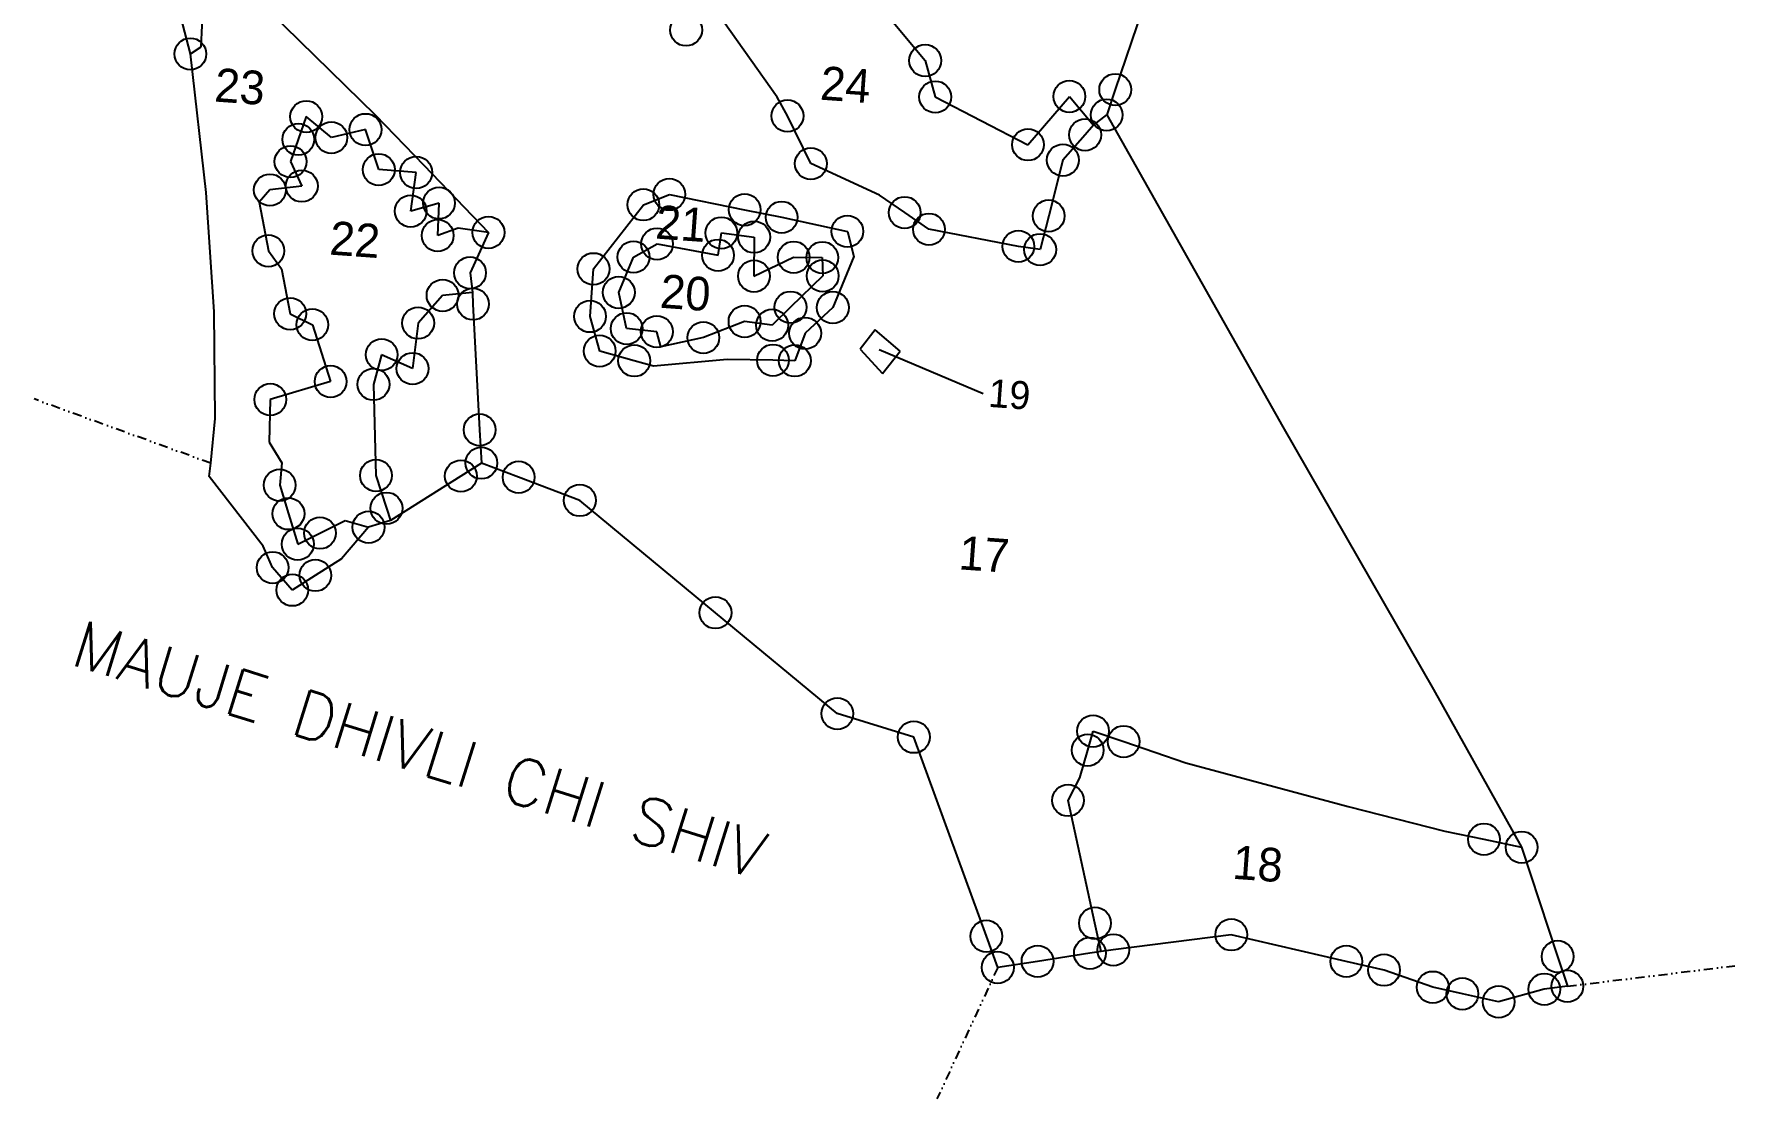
# Model space of a CAD drawing. Header units: metres. Extents: x 257128 to 258466, y 2195269 to 2196953.
# Drawn here: x 257401 to 258344, y 2195269 to 2195859 of the extents above; entities that cross this region are included whole.
import ezdxf

# ---------------------------------------------------------------- set-up
doc = ezdxf.new("R2010")
doc.units = ezdxf.units.M
doc.linetypes.add('DIVIDE', pattern=[1.25, 0.5, -0.25, 0, -0.25, 0, -0.25])
for name, color, linetype in [('POLY_PARCEL', 6, 'Continuous'), ('SYM_STONE', 1, 'Continuous'), ('TEXT_MAPOUT', 7, 'Continuous'), ('TEXT_PARCEL', 7, 'Continuous'), ('V_BOUND_LINE', 7, 'Continuous'), ('V_DIVIDE_LINE', 7, 'DIVIDE')]:
    doc.layers.add(name, color=color, linetype=linetype)
doc.styles.get("Standard").update_dxf_attribs({"font": 'simplex.shx'})
doc.styles.add('TEXT_MAP', font='', dxfattribs={"height": 1.8})
doc.styles.get('TEXT_MAP').set_extended_font_data('Kruti Dev 050')
doc.dimstyles.get("Standard").update_dxf_attribs({"dimtxt": 0.18, "dimasz": 0.18, "dimexe": 0.18, "dimexo": 0.0625, "dimgap": 0.09, "dimtad": 0, "dimtih": 1, "dimtoh": 1, "dimdec": 4, "dimzin": 0, "dimdsep": 46, "dimtxsty": 'Standard', "dimcen": 0.09, "dimadec": 0, "dimazin": 0, "dimtfac": 1, "dimtdec": 4, "dimtofl": 0, "dimtmove": 0, "dimatfit": 3, "dimfxl": 1, "dimtolj": 1, "dimtzin": 0, "dimarcsym": 0})

msp = doc.modelspace()

# ---------------------------------------------------------------- linework, layer by layer
at = {"layer": 'POLY_PARCEL'}
for p, q in [((257817.07, 2195938.14), (257894.9, 2195844.69)), ((257493.71, 2195852.26), (257494.79, 2195875.94)), ((257520.76, 2195882.55), (257590.32, 2195814.37)), ((257812.94, 2195824.32), (257779.99, 2195870.85)), ((257487.72, 2195848.37), (257493.71, 2195852.26)), ((257894.9, 2195844.69), (257900.46, 2195824.51)), ((257818.59, 2195814.02), (257812.94, 2195824.32)), ((257900.46, 2195824.51), (257951.85, 2195798.03)), ((257951.85, 2195798.03), (257974.83, 2195824.78)), ((257974.83, 2195824.78), (257988.23, 2195808.89)), ((257551.89, 2195813.62), (257547.49, 2195801)), ((257565.84, 2195801.96), (257551.89, 2195813.62)), ((257590.32, 2195814.37), (257617, 2195786.67)), ((257831.54, 2195787.55), (257818.59, 2195814.02)), ((257988.23, 2195808.89), (257983.53, 2195803.54)), ((257988.23, 2195808.89), (257995.48, 2195814.55)), ((257547.49, 2195801), (257543.2, 2195788.66)), ((257584.75, 2195806.44), (257565.84, 2195801.96)), ((257592.1, 2195784.25), (257584.75, 2195806.44)), ((257983.53, 2195803.54), (257971.21, 2195789.51)), ((257543.2, 2195788.66), (257549.45, 2195775.15)), ((257612.83, 2195782.65), (257592.1, 2195784.25)), ((257609.79, 2195761.24), (257612.83, 2195782.65)), ((257617, 2195786.67), (257652.89, 2195749.41)), ((257869.53, 2195770.03), (257831.54, 2195787.55)), ((257971.21, 2195789.51), (257963.35, 2195758.6)), ((257531.75, 2195772.99), (257525.75, 2195766.2)), ((257549.45, 2195775.15), (257531.75, 2195772.99)), ((257525.75, 2195766.2), (257530.9, 2195739.25)), ((257625.52, 2195765.7), (257609.79, 2195761.24)), ((257624.75, 2195747.74), (257625.52, 2195765.7)), ((257711.1, 2195729.22), (257738.73, 2195764.79)), ((257738.73, 2195764.79), (257753.12, 2195770.49)), ((257753.12, 2195770.49), (257794.86, 2195761.99)), ((257794.86, 2195761.99), (257815.37, 2195757.82)), ((257883.54, 2195760.42), (257869.53, 2195770.03)), ((257815.37, 2195757.82), (257851.78, 2195750.04)), ((257897, 2195751.19), (257883.54, 2195760.42)), ((257963.35, 2195758.6), (257958.59, 2195739.9)), ((257636.07, 2195751.82), (257624.75, 2195747.74)), ((257652.89, 2195749.41), (257636.07, 2195751.82)), ((257652.89, 2195749.41), (257642.68, 2195727.03)), ((257733.27, 2195735.81), (257746.32, 2195743.05)), ((257746.32, 2195743.05), (257780.1, 2195736.77)), ((257780.1, 2195736.77), (257781.96, 2195749.15)), ((257781.96, 2195749.15), (257800.11, 2195746.88)), ((257800.11, 2195746.88), (257800, 2195725.22)), ((257851.78, 2195750.04), (257855.27, 2195736.16)), ((257946.57, 2195741.72), (257897, 2195751.19)), ((257530.9, 2195739.25), (257538.23, 2195729.21)), ((257725.1, 2195716.17), (257733.27, 2195735.81)), ((257800, 2195725.22), (257821.97, 2195735.67)), ((257821.97, 2195735.67), (257837.86, 2195735.49)), ((257837.86, 2195735.49), (257838.1, 2195725.36)), ((257855.27, 2195736.16), (257843.73, 2195707.8)), ((257958.59, 2195739.9), (257946.57, 2195741.72)), ((257538.23, 2195729.21), (257543, 2195704.35)), ((257642.68, 2195727.03), (257643.95, 2195716.2)), ((257709.2, 2195702.88), (257711.1, 2195729.22)), ((257838.1, 2195725.36), (257820.27, 2195707.95)), ((257627.45, 2195714.51), (257613.9, 2195699.22)), ((257643.95, 2195716.2), (257627.45, 2195714.51)), ((257643.95, 2195716.2), (257644.29, 2195709.73)), ((257729.44, 2195696.12), (257725.1, 2195716.17)), ((257644.29, 2195709.73), (257647.99, 2195640.02)), ((257820.27, 2195707.95), (257810.09, 2195698.01)), ((257843.73, 2195707.8), (257828.36, 2195693.53)), ((257543, 2195704.35), (257555.29, 2195698.31)), ((257555.29, 2195698.31), (257565.4, 2195666.79)), ((257613.9, 2195699.22), (257610.82, 2195673.95)), ((257714.56, 2195683.71), (257709.2, 2195702.88)), ((257746.19, 2195694.43), (257729.44, 2195696.12)), ((257794.81, 2195700.07), (257771.99, 2195691.12)), ((257810.09, 2195698.01), (257794.81, 2195700.07)), ((257867.26, 2195695.52), (257858.78, 2195684.79)), ((257881.03, 2195683.57), (257867.26, 2195695.52)), ((257748.48, 2195686.08), (257746.19, 2195694.43)), ((257771.99, 2195691.12), (257748.48, 2195686.08)), ((257828.36, 2195693.53), (257822.65, 2195678.32)), ((257593.7, 2195681.68), (257589.15, 2195665.21)), ((257610.82, 2195673.95), (257593.7, 2195681.68)), ((257733.66, 2195678.32), (257714.56, 2195683.71)), ((257744.33, 2195675.3), (257733.66, 2195678.32)), ((257785.1, 2195679.1), (257744.33, 2195675.3)), ((257810.53, 2195678.58), (257785.1, 2195679.1)), ((257822.65, 2195678.32), (257810.53, 2195678.58)), ((257858.78, 2195684.79), (257871.28, 2195671.19)), ((257871.28, 2195671.19), (257881.03, 2195683.57)), ((257565.4, 2195666.79), (257531.99, 2195656.82)), ((257589.15, 2195665.21), (257590.55, 2195614.73)), ((257531.99, 2195656.82), (257531.32, 2195633.16)), ((257647.99, 2195640.02), (257648.97, 2195621.61)), ((257531.32, 2195633.16), (257538.4, 2195621.65)), ((257538.4, 2195621.65), (257537.18, 2195609.36)), ((257590.55, 2195614.73), (257596.37, 2195596.57)), ((257537.18, 2195609.36), (257542.04, 2195593.51)), ((257542.04, 2195593.51), (257547.21, 2195576.67)), ((257596.37, 2195596.57), (257598.55, 2195589.8)), ((257547.21, 2195576.67), (257559.48, 2195582.84)), ((257559.48, 2195582.84), (257573.4, 2195589.84)), ((257573.4, 2195589.84), (257586.44, 2195586.08)), ((257984.96, 2195462.51), (257987.92, 2195473.04)), ((257987.92, 2195473.04), (258004.9, 2195467.24)), ((257980.65, 2195447.15), (257984.96, 2195462.51)), ((258004.9, 2195467.24), (258039.38, 2195455.45)), ((258039.38, 2195455.45), (258129.31, 2195431.22)), ((257974.05, 2195434.67), (257980.65, 2195447.15)), ((257988.98, 2195366.61), (257974.05, 2195434.67)), ((258129.31, 2195431.22), (258182.85, 2195417.68)), ((258182.85, 2195417.68), (258204.53, 2195413.09)), ((258204.53, 2195413.09), (258225.42, 2195408.67)), ((257992.43, 2195350.9), (257988.98, 2195366.61))]:
    msp.add_line(p, q, dxfattribs=at)
at = {"layer": 'SYM_STONE'}
for centre in [(257762.41, 2195861.61), (257487.72, 2195848.37), (257894.9, 2195844.69), (258000.22, 2195828.59), (257900.46, 2195824.51), (257974.83, 2195824.78), (257551.89, 2195813.62), (257818.59, 2195814.02), (257995.48, 2195814.55), (257547.49, 2195801), (257565.84, 2195801.96), (257584.75, 2195806.44), (257983.53, 2195803.54), (257951.85, 2195798.03), (257543.2, 2195788.66), (257592.1, 2195784.25), (257612.83, 2195782.65), (257831.54, 2195787.55), (257971.21, 2195789.51), (257531.75, 2195772.99), (257549.45, 2195775.15), (257625.52, 2195765.7), (257738.73, 2195764.79), (257753.12, 2195770.49), (257794.86, 2195761.99), (257609.79, 2195761.24), (257815.37, 2195757.82), (257883.54, 2195760.42), (257963.35, 2195758.6), (257624.75, 2195747.74), (257652.89, 2195749.41), (257781.96, 2195749.15), (257800.11, 2195746.88), (257851.78, 2195750.04), (257897, 2195751.19), (257530.9, 2195739.25), (257733.27, 2195735.81), (257746.32, 2195743.05), (257780.1, 2195736.77), (257821.97, 2195735.67), (257837.86, 2195735.49), (257946.57, 2195741.72), (257958.59, 2195739.9), (257642.68, 2195727.03), (257711.1, 2195729.22), (257800, 2195725.22), (257838.1, 2195725.36), (257725.1, 2195716.17), (257627.45, 2195714.51), (257644.29, 2195709.73), (257820.27, 2195707.95), (257843.73, 2195707.8), (257543, 2195704.35), (257555.29, 2195698.31), (257613.9, 2195699.22), (257709.2, 2195702.88), (257729.44, 2195696.12), (257794.81, 2195700.07), (257810.09, 2195698.01), (257746.19, 2195694.43), (257771.99, 2195691.12), (257828.36, 2195693.53), (257593.7, 2195681.68), (257714.56, 2195683.71), (257733.66, 2195678.32), (257810.53, 2195678.58), (257822.65, 2195678.32), (257610.82, 2195673.95), (257565.4, 2195666.79), (257589.15, 2195665.21), (257531.99, 2195656.82), (257647.99, 2195640.02), (257648.97, 2195621.61), (257590.55, 2195614.73), (257637.6, 2195614.44), (257669.59, 2195613.78), (257537.18, 2195609.36), (257542.04, 2195593.51), (257596.37, 2195596.57), (257703.52, 2195600.91), (257559.48, 2195582.84), (257586.44, 2195586.08), (257547.21, 2195576.67), (257533.28, 2195563.67), (257556.94, 2195559.34), (257544.17, 2195551.21), (257778.68, 2195538.66), (257846.21, 2195482.73), (257888.61, 2195469.74), (257987.92, 2195473.04), (257984.96, 2195462.51), (258004.9, 2195467.24), (257974.05, 2195434.67), (258204.53, 2195413.09), (258225.42, 2195408.67), (257988.98, 2195366.61), (257928.82, 2195359.38), (258064.51, 2195360.23), (257986.18, 2195349.93), (257999.12, 2195351.76), (258245.37, 2195348.13), (257935.13, 2195342.06), (257957.18, 2195345.46), (258128.25, 2195345.46), (258149.19, 2195340.61), (258176.22, 2195331.11), (258237.97, 2195329.99), (258250.8, 2195331.67), (258192.61, 2195327.47), (258212.7, 2195323.02)]:
    msp.add_circle(centre, 8.81, dxfattribs=at)
at = {"layer": 'V_BOUND_LINE'}
for p, q in [((257487.72, 2195848.37), (257480.31, 2195876.73)), ((258015.07, 2195872.57), (258000.22, 2195828.59)), ((257496.52, 2195771.58), (257487.72, 2195848.37)), ((258000.22, 2195828.59), (257995.48, 2195814.55)), ((257995.48, 2195814.55), (258093.17, 2195641.71)), ((257500.87, 2195705.35), (257496.52, 2195771.58)), ((257501.5, 2195646.4), (257500.87, 2195705.35)), ((257498.96, 2195621.58), (257501.5, 2195646.4)), ((258093.17, 2195641.71), (258176.64, 2195496.05)), ((257498.2, 2195614.09), (257498.96, 2195621.58)), ((257648.97, 2195621.61), (257637.6, 2195614.44)), ((257669.59, 2195613.78), (257648.97, 2195621.61)), ((257528, 2195575.49), (257498.2, 2195614.09)), ((257637.6, 2195614.44), (257598.55, 2195589.8)), ((257703.52, 2195600.91), (257669.59, 2195613.78)), ((257778.68, 2195538.66), (257703.52, 2195600.91)), ((257586.44, 2195586.08), (257571.5, 2195568.61)), ((257598.55, 2195589.8), (257586.44, 2195586.08)), ((257533.28, 2195563.67), (257528, 2195575.49)), ((257544.17, 2195551.21), (257533.28, 2195563.67)), ((257571.5, 2195568.61), (257556.94, 2195559.34)), ((257556.94, 2195559.34), (257544.17, 2195551.21)), ((257846.21, 2195482.73), (257778.68, 2195538.66)), ((258176.64, 2195496.05), (258225.42, 2195408.67)), ((257888.61, 2195469.74), (257846.21, 2195482.73)), ((257928.82, 2195359.38), (257888.61, 2195469.74)), ((258225.42, 2195408.67), (258245.37, 2195348.13)), ((257935.13, 2195342.06), (257928.82, 2195359.38)), ((258064.51, 2195360.23), (257999.12, 2195351.76)), ((258128.25, 2195345.46), (258064.51, 2195360.23)), ((257986.18, 2195349.93), (257957.18, 2195345.46)), ((257992.43, 2195350.9), (257986.18, 2195349.93)), ((257999.12, 2195351.76), (257992.43, 2195350.9)), ((258245.37, 2195348.13), (258245.37, 2195348.13)), ((258245.37, 2195348.13), (258250.8, 2195331.67)), ((257957.18, 2195345.46), (257935.13, 2195342.06)), ((258149.19, 2195340.61), (258128.25, 2195345.46)), ((258176.22, 2195331.11), (258149.19, 2195340.61)), ((258192.61, 2195327.47), (258176.22, 2195331.11)), ((258237.97, 2195329.99), (258212.7, 2195323.02)), ((258250.8, 2195331.67), (258237.97, 2195329.99)), ((258212.7, 2195323.02), (258192.61, 2195327.47))]:
    msp.add_line(p, q, dxfattribs=at)
at = {"layer": 'V_DIVIDE_LINE', "ltscale": 10}
for p, q in [((257498.96, 2195621.58), (257401.05, 2195657.14)), ((257935.13, 2195342.06), (257901.43, 2195269.18)), ((258250.8, 2195331.67), (258343.66, 2195343.02))]:
    msp.add_line(p, q, dxfattribs=at)

# ---------------------------------------------------------------- texts
at = {"layer": 'TEXT_MAPOUT'}
msp.add_text('MAUJE DHIVLI CHI SHIV', height=25.8846, rotation=342.61566, dxfattribs=at).set_placement((257420.34, 2195510.26))
at = {"layer": 'TEXT_PARCEL', "style": 'TEXT_MAP'}
for s, height, p in [('23', 18.637, (257500.65, 2195822.01)), ('24', 18.637, (257836.31, 2195823.05)), ('21', 18.637, (257745.03, 2195746.08)), ('22', 18.637, (257564.41, 2195737.19)), ('20', 18.637, (257747.58, 2195707.73)), ('19', 15.531, (257929.53, 2195652.8)), ('17', 18.637, (257913.08, 2195562.76)), ('18', 18.637, (258064.73, 2195391.27))]:
    msp.add_text(s, height=height, rotation=355.8761, dxfattribs=at).set_placement(p)

# ---------------------------------------------------------------- leaders
msp.add_leader([(257927.09, 2195659.94), (257869.47, 2195684.42)], dimstyle='Standard', override={"dimtxt": 2.5, "dimasz": 2.5, "dimexe": 1.25, "dimexo": 0.625, "dimgap": 0.625, "dimtad": 1, "dimtih": 0, "dimtoh": 0, "dimzin": 8, "dimcen": 2.5, "dimtofl": 1})

doc.saveas('drawing.dxf')
